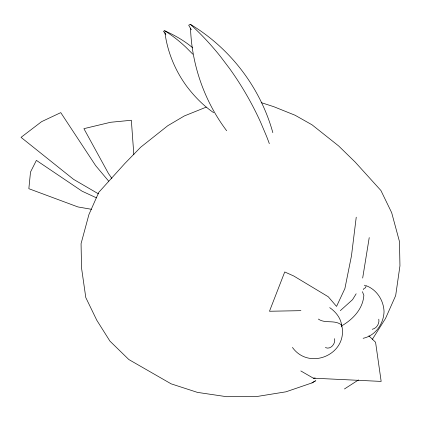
<?xml version="1.0" encoding="UTF-8"?>
<svg xmlns="http://www.w3.org/2000/svg" width="421" height="421" viewBox="0 0 421 421"><rect width="100%" height="100%" fill="white"/><g stroke="black" fill="none" stroke-linecap="round" stroke-linejoin="round"><path stroke-width="0.63" d="M356.24 217.183L351.477 255.81L344.899 288.548L336.553 306.414L328.248 296.747L293.816 276.034L284.738 271.961L269.472 311.251L300.91 310.661M362.676 278.055L369.233 237.591M366.017 286.196L365.586 287.711L363.844 288.674L363.376 289.616M356.161 293.779L352.551 299.663L340.336 310.64M372.28 339.442L385.547 318.408L395.672 295.589L399.95 265.825L399.487 241.622L391.672 212.689L380.926 190.524L355.182 162.085L338.595 145.913L312.05 124.826L295.074 115.243L273.808 106.702L261.178 102.603M342.215 325.554C353.298 319.002 362.96 308.682 363.855 295.295L362.407 291.695M344.457 388.962L358.503 379.926M206.227 107.139L184.335 115.949L167.732 125.753L140.735 147.176L124.774 163.559L98.788 192.329L88.899 214.626L81.064 243.659L81.527 267.867L85.795 297.573L96.793 320.255L109.939 341.121L128.826 359.534L171.115 383.831L197.428 392.383L226.682 396.708L256.873 396.514L285.954 391.814L311.935 382.931L315.824 380.637M311.935 382.931L315.297 380.958M272.829 132.652C260.441 87.731 230.324 48.168 190.303 24.292L188.692 25.223L191.323 29.775M192.739 47.805C184.314 40.732 174.694 35.19 164.643 30.765L163.49 31.265L165.853 34.411M363.128 338.3C375.343 335.779 383.699 323.754 384.047 311.608C383.673 300.378 376.737 289.527 366.017 285.648M372.211 329.301C376.637 328.491 379.668 323.517 378.8 319.192M300.82 370.948L313.345 378.179L315.271 378.069M313.345 378.179L381.163 381.41L375.569 342.252L368.885 335.858M91.478 209.3L77.922 206.937L28.844 188.697L30.512 172.042L36.395 160.385L82.111 191.208L96.398 197.812M364.286 285.212L365.439 285.501M325.391 347.567C330.569 350.062 335.874 343.61 334.537 338.652M318.35 319.065C325.344 324.033 334.79 319.302 341.678 325.112C348.604 354.108 309.446 371.211 292.448 347.441M98.498 193.876L73.591 179.367L21.05 137.357L41.574 121.664L60.761 112.623L95.651 165.627L108.65 181.125M213.694 112.707C203.696 105.876 195.102 97.151 187.708 87.594L187.087 86.805C175.341 70.97 167.469 52.225 164.948 32.643M329.727 307.64C336.021 311.993 341.578 318.897 341.678 326.843M192.844 54.209L186.024 47.368A123.995 72.712 63.6 0 0 164.643 30.765M226.645 130.721C204.474 101.335 191.739 64.945 190.524 28.16M111.886 178.415L108.507 173.584L83.905 128.663L110.607 122.274L131.347 120.264L133.831 154.644M190.303 24.292A182.261 105.229 60 0 1 220.499 56.556L229.719 68.739A182.261 105.229 60 0 1 260.599 122.206L266.546 136.278A182.261 105.229 60 0 1 269.329 143.656"/></g></svg>
